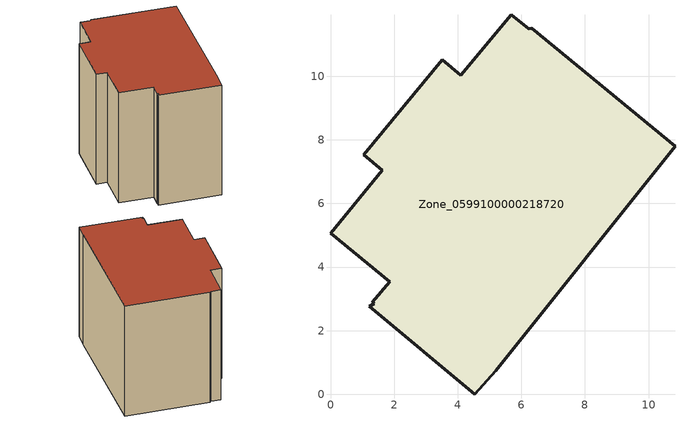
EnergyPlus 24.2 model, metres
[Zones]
Zone_0599100000218720
 floor ground (C_G): 1.63,7.05 1.04,7.53 3.51,10.52 4.1,10.03 5.68,11.93 6.23,11.48 6.33,11.51 10.83,7.8 5.19,0.74 4.54,0 1.22,2.76 1.38,2.84 1.31,2.89 1.86,3.54 0,5.07 z0
 wall outside (C_F): 4.54,0 5.19,0.74 10.83,7.8 6.33,11.51 6.23,11.48 5.68,11.93 4.1,10.03 3.51,10.52 1.04,7.53 1.63,7.05 0,5.07 1.86,3.54 1.31,2.89 1.38,2.84 1.22,2.76 4.54,0 z0:8.55
 roof outside (C_R): 5.68,11.93 4.1,10.03 3.51,10.52 1.04,7.53 1.63,7.05 0,5.07 1.86,3.54 1.31,2.89 1.38,2.84 1.22,2.76 4.54,0 5.19,0.74 10.83,7.8 6.33,11.51 6.23,11.48 z8.55
[BUILDING]
Pand.0599100000218720: North Axis=0; Terrain=City; Loads Convergence Tolerance Value=0.04; Temperature Convergence Tolerance Value=0.4; Solar Distribution=FullExterior; Maximum Number of Warmup Days=25; Minimum Number of Warmup Days=1
[Site:Location]
Rotterdam.The.Hague.AP_ZH_NLD Design_Conditions: Latitude=51.96; Longitude=4.45; Time Zone=1; Elevation=-4.5
[SITE:GROUNDTEMPERATURE:BUILDINGSURFACE]
18, 18, 18, 18, 18, 18, 18, 18, 18, 18, 18, 18
[MATERIAL] Thermal Absorptance=0.9; Solar Absorptance=0.7; Visible Absorptance=0.7
Name | Roughness | Thickness | Conductivity | Density | Specific Heat
G.TC.1946 | MediumSmooth | 0.15 | 1 | 540 | 1210
F.TC.1946 | Rough | 0.3 | 0.857143 | 1920 | 840
R.TC.1946 | MediumRough | 0.2 | 0.909091 | 1500 | 1000
[CONSTRUCTION]
C_G: G.TC.1946
C_F: F.TC.1946
C_R: R.TC.1946
[ZONE]
Zone_0599100000218720: Type=1; Multiplier=1; Ceiling Height=Autocalculate; Volume=Autocalculate; Floor Area=autocalculate; Part of Total Floor Area=Yes
[ZONEINFILTRATION:DESIGNFLOWRATE]
Infil_Zone_0599100000218720: Zone or ZoneList or Space or SpaceList=Zone_0599100000218720; Schedule=AlwaysOn; Design Flow Rate Calculation Method=Flow/Area; Flow Rate per Floor Area=0.003; Constant Term Coefficient=1; Temperature Term Coefficient=0; Velocity Term Coefficient=0; Velocity Squared Term Coefficient=0
[HVACTEMPLATE:ZONE:IDEALLOADSAIRSYSTEM]
Zone_0599100000218720: Maximum Heating Supply Air Temperature=50; Minimum Cooling Supply Air Temperature=13; Maximum Heating Supply Air Humidity Ratio=0.0156; Minimum Cooling Supply Air Humidity Ratio=0.0077; Heating Limit=NoLimit; Cooling Limit=NoLimit; Dehumidification Control Type=ConstantSensibleHeatRatio; Cooling Sensible Heat Ratio=0.7; Dehumidification Setpoint=60; Humidification Control Type=None; Humidification Setpoint=30; Outdoor Air Method=None; Outdoor Air Flow Rate per Person=0.00944; Outdoor Air Flow Rate per Zone Floor Area=0; Outdoor Air Flow Rate per Zone=0; Demand Controlled Ventilation Type=None; Outdoor Air Economizer Type=NoEconomizer; Heat Recovery Type=None; Sensible Heat Recovery Effectiveness=0.7; Latent Heat Recovery Effectiveness=0.65
[ZONECONTROL:THERMOSTAT]
ThermostatControl_Zone_0599100000218720: Zone or ZoneList=Zone_0599100000218720; Control Type Schedule=DualSetpointControlType; Control 1=Thermostat_Zone_0599100000218720; Temperature Difference Between Cutout And Setpoint=0
[THERMOSTATSETPOINT:DUALSETPOINT]
Thermostat_Zone_0599100000218720: Heating Setpoint Temperature Schedule=HeatingSetpoint_Zone_0599100000218720; Cooling Setpoint Temperature Schedule=CoolingSetpoint_Zone_0599100000218720
[SCHEDULE:COMPACT]
HeatingSetpoint_Zone_0599100000218720: Through: 12/31, For: AllDays, Until: 24:00, 21
CoolingSetpoint_Zone_0599100000218720: Through: 12/31, For: AllDays, Until: 24:00, 24
DualSetpointControlType: Through: 12/31, For: AllDays, Until: 24:00, 4
AlwaysOn: Through: 12/31, For: AllDays, Until: 24:00, 1
